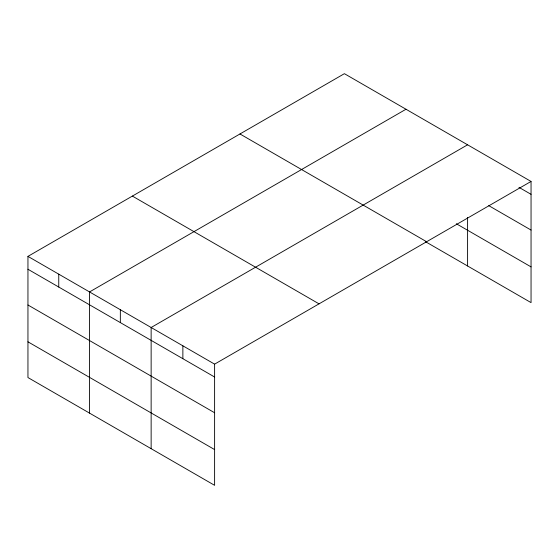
<?xml version="1.0" encoding="UTF-8"?>
<svg xmlns="http://www.w3.org/2000/svg" width="559" height="559" viewBox="0 0 559 559"><rect width="100%" height="100%" fill="white"/><g stroke="black" fill="none" stroke-linecap="round" stroke-linejoin="round"><path stroke-width="0.84" d="M531.05 181.444L344.393 73.676L27.95 256.378L27.95 377.556L214.607 485.324L214.607 364.14L531.05 181.444L531.05 302.622L425.525 241.698M405.995 109.243L89.545 291.938L89.545 413.122M467.59 144.802L151.14 327.504L151.14 448.681M518.962 187.342L531.05 194.322M488.741 205.635L531.05 230.056M456.319 223.74L531.05 266.881M239.972 133.971L426.622 241.733M132.378 196.09L319.028 303.851M27.95 256.378L214.607 364.14M27.95 269.256L214.607 377.018M27.95 304.997L214.607 412.759M27.95 341.815L214.607 449.583M467.59 217.395L467.59 265.979M182.87 345.818L182.87 358.696M120.346 309.721L120.346 322.599M58.751 274.162L58.751 287.04"/></g></svg>
